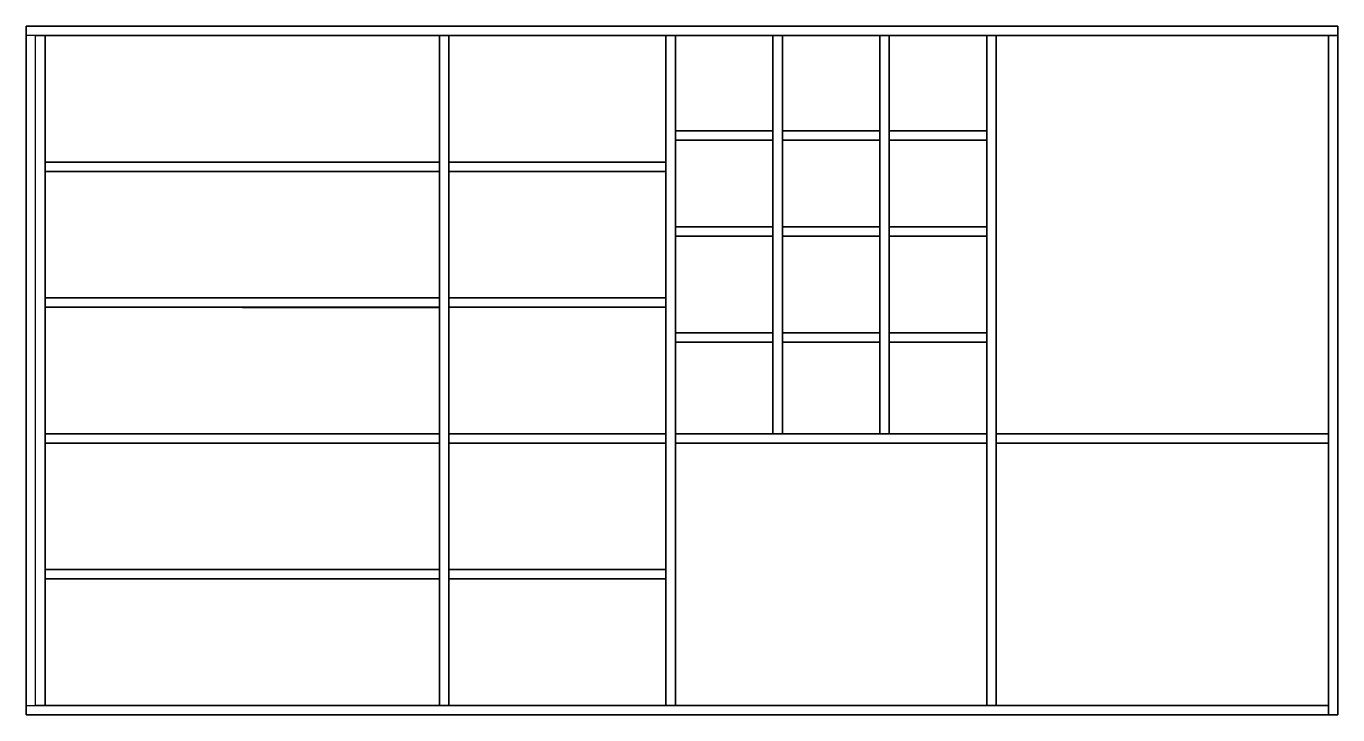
# Model space of a CAD drawing. Header units: millimetres. Extents: x 0 to 695, y 0 to 365.
import ezdxf

# ---------------------------------------------------------------- set-up
doc = ezdxf.new("R2010")
doc.units = ezdxf.units.MM
doc.layers.get('Defpoints').update_dxf_attribs({"color": 10})

msp = doc.modelspace()

# ---------------------------------------------------------------- linework, layer by layer
at = {"layer": 'Defpoints'}
for p, q in [((452.34, 165, 40), (452.34, 149, 40)), ((690, 5, 90), (690, 0, 90))]:
    msp.add_line(p, q, dxfattribs=at)
for points in [[(695, 365), (695, 365, 90), (0, 365, 90), (0, 365)], [(0, 365), (0, 365, 90), (0, 0, 90), (0, 0)], [(695, 365, 90), (695, 360, 90), (0, 360, 90), (0, 365, 90)], [(695, 365), (0, 365), (0, 0), (695, 0)], [(695, 0), (695, 0, 90), (695, 365, 90), (695, 365)], [(5, 360, 90), (0, 360, 90), (0, 5, 90), (5, 5, 90)], [(690, 360), (690, 360, 90), (5, 360, 90), (5, 360)], [(5, 360, 90), (10, 360, 90), (10, 5, 90), (5, 5, 90)], [(10, 5), (10, 5, 90), (10, 360, 90), (10, 360)], [(219, 5, 90), (219, 360, 90), (224, 360, 90), (224, 5, 90)], [(219, 5), (219, 360), (219, 360, 90), (219, 5, 90)], [(224, 360), (224, 5), (224, 5, 90), (224, 360, 90)], [(344, 360, 90), (344, 5, 90), (339, 5, 90), (339, 360, 90)], [(339, 5), (339, 360), (339, 360, 90), (339, 5, 90)], [(344, 360), (344, 5), (344, 5, 90), (344, 360, 90)], [(395.67, 149, 40), (395.67, 360, 40), (400.67, 360, 40), (400.67, 149, 40)], [(395.67, 149), (395.67, 360), (395.67, 360, 40), (395.67, 149, 40)], [(400.67, 360), (400.67, 149), (400.67, 149, 40), (400.67, 360, 40)], [(457.34, 360, 40), (457.34, 149, 40), (452.34, 149, 40), (452.34, 360, 40)], [(452.34, 149), (452.34, 360), (452.34, 360, 40), (452.34, 149, 40)], [(457.34, 360), (457.34, 149), (457.34, 149, 40), (457.34, 360, 40)], [(509, 5, 90), (509, 360, 90), (514, 360, 90), (514, 5, 90)], [(509, 5), (509, 360), (509, 360, 90), (509, 5, 90)], [(514, 360), (514, 5), (514, 5, 90), (514, 360, 90)], [(690, 360), (690, 360, 90), (690, 5, 90), (690, 5)], [(695, 0, 90), (690, 0, 90), (690, 360, 90), (695, 360, 90)], [(344, 309.53), (395.67, 309.53), (395.67, 309.53, 40), (344, 309.53, 40)], [(344, 309.53, 40), (395.67, 309.53, 40), (395.67, 304.53, 40), (344, 304.53, 40)], [(400.67, 309.53), (452.34, 309.53), (452.34, 309.53, 40), (400.67, 309.53, 40)], [(400.67, 309.53, 40), (452.34, 309.53, 40), (452.34, 304.53, 40), (400.67, 304.53, 40)], [(457.34, 309.53), (509, 309.53), (509, 309.53, 40), (457.34, 309.53, 40)], [(457.34, 309.53, 40), (509, 309.53, 40), (509, 304.53, 40), (457.34, 304.53, 40)], [(395.67, 304.53), (344, 304.53), (344.22, 304.53, 40), (395.67, 304.53, 40)], [(452.34, 304.53), (400.67, 304.53), (400.67, 304.53, 40), (452.34, 304.53, 40)], [(509, 304.53), (457.34, 304.53), (457.34, 304.53, 40), (509, 304.53, 40)], [(219, 293), (219, 293, 90), (10, 293, 90), (10, 293)], [(10, 293, 90), (10, 288, 90), (219, 288, 90), (219, 293, 90)], [(219, 288, 90), (219, 293, 90), (10, 293, 90), (10, 288, 90)], [(339, 288, 90), (224, 288, 90), (224, 293, 90), (339, 293, 90)], [(224, 293), (339, 293), (339, 293, 90), (224, 293, 90)], [(10, 288), (219, 288), (219, 288, 90), (10, 288, 90)], [(339, 288), (224, 288), (224, 288, 90), (339, 288, 90)], [(395.67, 253.65, 40), (344, 253.65, 40), (344, 258.65, 40), (395.67, 258.65, 40)], [(344, 258.65), (395.67, 258.65), (395.67, 258.65, 40), (344, 258.65, 40)], [(452.34, 253.65, 40), (400.67, 253.65, 40), (400.67, 258.65, 40), (452.34, 258.65, 40)], [(400.67, 258.65), (452.34, 258.65), (452.34, 258.65, 40), (400.67, 258.65, 40)], [(509, 253.65, 40), (457.34, 253.65, 40), (457.34, 258.65, 40), (509, 258.65, 40)], [(457.34, 258.65), (509, 258.65), (509, 258.65, 40), (457.34, 258.65, 40)], [(395.67, 253.65), (344, 253.65), (344, 253.65, 40), (395.67, 253.65, 40)], [(452.34, 253.65), (400.67, 253.65), (400.67, 253.65, 40), (452.34, 253.65, 40)], [(509, 253.65), (457.34, 253.65), (457.34, 253.65, 40), (509, 253.65, 40)], [(219, 216, 90), (10, 216, 90), (10, 221, 90), (219, 221, 90)], [(10, 221), (219, 221), (219, 221, 90), (10, 221, 90)], [(10, 216), (10, 216, 90), (219, 215.74, 90), (219, 215.74)], [(224, 221), (339, 221), (339, 221, 90), (224, 221, 90)], [(224, 221, 90), (339, 221, 90), (339, 216, 90), (224, 216, 90)], [(339, 216), (224, 216), (224, 216, 90), (339, 216, 90)], [(395.67, 197.54, 40), (344, 197.54, 40), (344, 202.54, 40), (395.67, 202.54, 40)], [(344, 202.54), (395.67, 202.54), (395.67, 202.54, 40), (344, 202.54, 40)], [(452.34, 197.54, 40), (400.67, 197.54, 40), (400.67, 202.54, 40), (452.34, 202.54, 40)], [(400.67, 202.54), (452.34, 202.54), (452.34, 202.54, 40), (400.67, 202.54, 40)], [(457.34, 202.54, 40), (509, 202.54, 40), (509, 197.54, 40), (457.34, 197.54, 40)], [(457.34, 202.54), (509, 202.54), (509, 202.54, 40), (457.34, 202.54, 40)], [(395.67, 197.54), (344, 197.54), (344, 197.54, 40), (395.67, 197.54, 40)], [(452.34, 197.54), (400.67, 197.54), (400.67, 197.54, 40), (452.34, 197.54, 40)], [(509, 197.54), (457.34, 197.54), (457.34, 197.54, 40), (509, 197.54, 40)], [(219, 144, 90), (10, 144, 90), (10, 149, 90), (219, 149, 90)], [(219, 149), (219, 149, 90), (10, 149, 90), (10, 149)], [(224, 149), (337.6, 149), (339, 149, 90), (224, 149, 90)], [(224, 149, 90), (339, 149, 90), (339, 144, 90), (224, 144, 90)], [(509, 144, 90), (344, 144, 90), (344, 149, 90), (509, 149, 90)], [(344, 149), (509, 149), (509, 149, 90), (344, 149, 90)], [(690, 144, 90), (514, 144, 90), (514, 149, 90), (690, 149, 90)], [(514, 149), (690, 149), (690, 149, 90), (514, 149, 90)], [(10, 144), (10, 144, 90), (219, 144, 90), (219, 144)], [(339, 144), (224, 144), (224, 144, 90), (339, 144, 90)], [(509, 144), (344, 144), (344, 144, 90), (509, 144, 90)], [(690, 144), (514, 144), (514, 144, 90), (690, 144, 90)], [(219, 72, 90), (10, 72, 90), (10, 77, 90), (219, 77, 90)], [(219, 77), (219, 77, 90), (10, 77, 90), (10, 77)], [(224, 72, 90), (224, 77, 90), (339, 77, 90), (339, 72, 90)], [(224, 77), (339, 77), (339, 77, 90), (224, 77, 90)], [(10, 72), (10, 72, 90), (219, 72, 90), (219, 72)], [(339, 72), (224, 72), (224, 72, 90), (339, 72, 90)], [(0, 0, 90), (0, 5, 90), (690, 5, 90), (690, 0, 90)], [(690, 5), (690, 5, 90), (5, 5, 90), (5, 5)], [(219, 5), (219, 5, 90), (10, 5, 90), (10, 5)], [(695, 0), (0, 0), (0, 0, 90), (695, 0, 90)]]:
    msp.add_3dface(points, dxfattribs=at)

doc.saveas('drawing.dxf')
